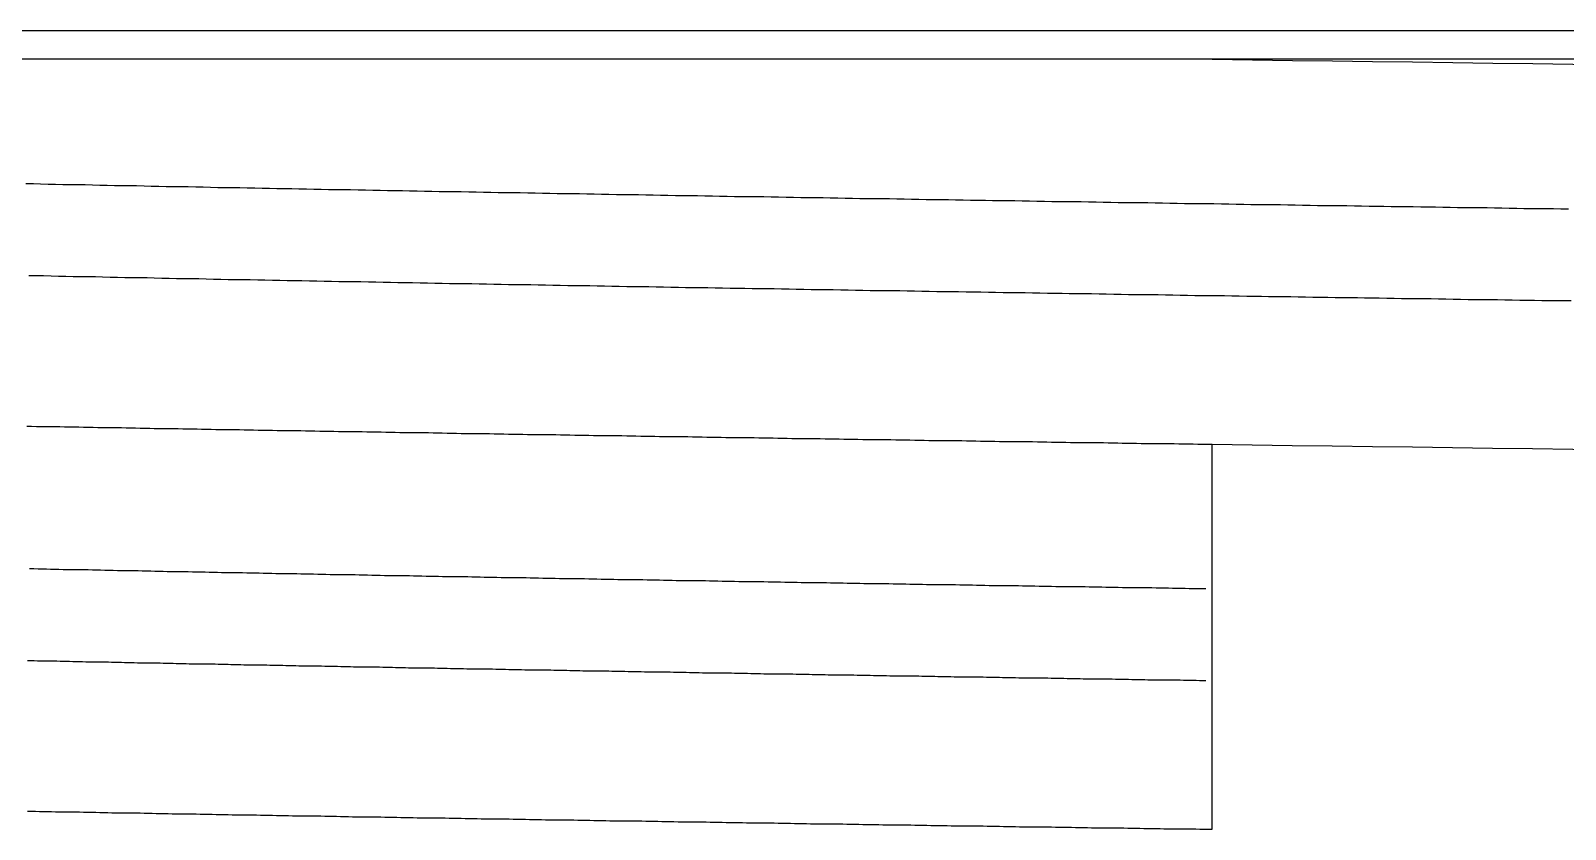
# Model space of a CAD drawing. Header units: millimetres. Extents: x 0 to 3800, y -67 to 2530.
# Drawn here: x 2327.81 to 2333.95, y 1512.03 to 1515.23 of the extents above; entities that cross this region are included whole.
import ezdxf

# ---------------------------------------------------------------- set-up
doc = ezdxf.new("R2010")
doc.units = ezdxf.units.MM
doc.layers.add('내부선 및 부속', color=4, linetype='Continuous')

msp = doc.modelspace()

# ---------------------------------------------------------------- linework, layer by layer
at = {"layer": '내부선 및 부속', "linetype": 'Continuous'}
for p, q in [((2363.9394, 1515.2258), (2321.6628, 1515.2258)), ((2363.6999, 1515.1116), (2321.9023, 1515.1116)), ((2332.5357, 1512.032), (2332.5357, 1513.5718))]:
    msp.add_line(p, q, dxfattribs=at)
at = {"layer": '내부선 및 부속', "linetype": 'Continuous', "flags": 128}
for points in [[(2327.7871, 1514.6143), (2327.8171, 1514.6143), (2327.8461, 1514.6133), (2327.8761, 1514.6123), (2327.9051, 1514.6123), (2327.9351, 1514.6113), (2327.9641, 1514.6113), (2327.9941, 1514.6103), (2328.0241, 1514.6103), (2328.0531, 1514.6093), (2328.0831, 1514.6083), (2328.1121, 1514.6083), (2328.1421, 1514.6073), (2328.1711, 1514.6073), (2328.2011, 1514.6063), (2328.2301, 1514.6063), (2328.2601, 1514.6053), (2328.2891, 1514.6043), (2328.3191, 1514.6043), (2328.3481, 1514.6033), (2328.3781, 1514.6033), (2328.4081, 1514.6023), (2328.4371, 1514.6023), (2328.4671, 1514.6013), (2328.4961, 1514.6013), (2328.5261, 1514.6003), (2328.5551, 1514.5993), (2328.5851, 1514.5993), (2328.6141, 1514.5983), (2328.6441, 1514.5983), (2328.6731, 1514.5973), (2328.7031, 1514.5973), (2328.7331, 1514.5963), (2328.7621, 1514.5963), (2328.7921, 1514.5953), (2328.8211, 1514.5943), (2328.8511, 1514.5943), (2328.8801, 1514.5933), (2328.9101, 1514.5933), (2328.9391, 1514.5923), (2328.9691, 1514.5923), (2328.9981, 1514.5913), (2329.0281, 1514.5913), (2329.0571, 1514.5903), (2329.0871, 1514.5903), (2329.1171, 1514.5893), (2329.1461, 1514.5893), (2329.1761, 1514.5883), (2329.2051, 1514.5883), (2329.2351, 1514.5873), (2329.2641, 1514.5873), (2329.2941, 1514.5863), (2329.3231, 1514.5853), (2329.3531, 1514.5853), (2329.3531, 1514.5853), (2329.3821, 1514.5843), (2329.4121, 1514.5843), (2329.4421, 1514.5833), (2329.4711, 1514.5833), (2329.5011, 1514.5823), (2329.5301, 1514.5823), (2329.5601, 1514.5813), (2329.5891, 1514.5813), (2329.6191, 1514.5803), (2329.6481, 1514.5803), (2329.6781, 1514.5793), (2329.7071, 1514.5793), (2329.7371, 1514.5783), (2329.7661, 1514.5783), (2329.7961, 1514.5773), (2329.8261, 1514.5773), (2329.8551, 1514.5763), (2329.8851, 1514.5763), (2329.9141, 1514.5753), (2329.9441, 1514.5753), (2329.9731, 1514.5743), (2330.0031, 1514.5743), (2330.0321, 1514.5733), (2330.0621, 1514.5733), (2330.0911, 1514.5723), (2330.1211, 1514.5723), (2330.1511, 1514.5713), (2330.1801, 1514.5713), (2330.2101, 1514.5703), (2330.2391, 1514.5703), (2330.2691, 1514.5693), (2330.2981, 1514.5693), (2330.3281, 1514.5683), (2330.3571, 1514.5683), (2330.3871, 1514.5673), (2330.4161, 1514.5673), (2330.4461, 1514.5663), (2330.4751, 1514.5663), (2330.5051, 1514.5653), (2330.5351, 1514.5653), (2330.5641, 1514.5643), (2330.5941, 1514.5643), (2330.6231, 1514.5633), (2330.6531, 1514.5633), (2330.6821, 1514.5633), (2330.7121, 1514.5623), (2330.7411, 1514.5623), (2330.7711, 1514.5613), (2330.8001, 1514.5613), (2330.8301, 1514.5603), (2330.8601, 1514.5603), (2330.8891, 1514.5593), (2330.9191, 1514.5593), (2330.9481, 1514.5583), (2330.9781, 1514.5583), (2331.0071, 1514.5573), (2331.0371, 1514.5573), (2331.0661, 1514.5563), (2331.0961, 1514.5563), (2331.1251, 1514.5553), (2331.1551, 1514.5553), (2331.1851, 1514.5543), (2331.2141, 1514.5543), (2331.2441, 1514.5543), (2331.2731, 1514.5533), (2331.3031, 1514.5533), (2331.3321, 1514.5523), (2331.3621, 1514.5523), (2331.3911, 1514.5513), (2331.4211, 1514.5513), (2331.4501, 1514.5503), (2331.4801, 1514.5503), (2331.5091, 1514.5493), (2331.5391, 1514.5493), (2331.5691, 1514.5483), (2331.5981, 1514.5483), (2331.6281, 1514.5483), (2331.6571, 1514.5473), (2331.6871, 1514.5473), (2331.7161, 1514.5463), (2331.7461, 1514.5463), (2331.7751, 1514.5453), (2331.8051, 1514.5453), (2331.8341, 1514.5443), (2331.8641, 1514.5443), (2331.8941, 1514.5433), (2331.9231, 1514.5433), (2331.9531, 1514.5433), (2331.9821, 1514.5423), (2332.0121, 1514.5423), (2332.0411, 1514.5413), (2332.0711, 1514.5413), (2332.1001, 1514.5403), (2332.1301, 1514.5403), (2332.1591, 1514.5393), (2332.1891, 1514.5393), (2332.2181, 1514.5383), (2332.2481, 1514.5383), (2332.2781, 1514.5383), (2332.3071, 1514.5373), (2332.3071, 1514.5373), (2332.3371, 1514.5373), (2332.3661, 1514.5363), (2332.3961, 1514.5363), (2332.4251, 1514.5353), (2332.4551, 1514.5353), (2332.4841, 1514.5343), (2332.5141, 1514.5343), (2332.5431, 1514.5343), (2332.5731, 1514.5333), (2332.6031, 1514.5333), (2332.6321, 1514.5323), (2332.6621, 1514.5323), (2332.6911, 1514.5313), (2332.7211, 1514.5313), (2332.7501, 1514.5313), (2332.7801, 1514.5303), (2332.8091, 1514.5303), (2332.8391, 1514.5293), (2332.8681, 1514.5293), (2332.8981, 1514.5283), (2332.9281, 1514.5283), (2332.9571, 1514.5273), (2332.9871, 1514.5273), (2333.0161, 1514.5273), (2333.0461, 1514.5263), (2333.0751, 1514.5263), (2333.1051, 1514.5253), (2333.1341, 1514.5253), (2333.1641, 1514.5243), (2333.1931, 1514.5243), (2333.2231, 1514.5243), (2333.2531, 1514.5233), (2333.2821, 1514.5233), (2333.3121, 1514.5223), (2333.3411, 1514.5223), (2333.3711, 1514.5213), (2333.4001, 1514.5213), (2333.4301, 1514.5213), (2333.4591, 1514.5203), (2333.4891, 1514.5203), (2333.5181, 1514.5193), (2333.5481, 1514.5193), (2333.5771, 1514.5183), (2333.6071, 1514.5183), (2333.6371, 1514.5183), (2333.6661, 1514.5173), (2333.6961, 1514.5173), (2333.7251, 1514.5163), (2333.7551, 1514.5163), (2333.7841, 1514.5153), (2333.8141, 1514.5153), (2333.8431, 1514.5153), (2333.8731, 1514.5143), (2333.9021, 1514.5143), (2333.9321, 1514.5133), (2333.9621, 1514.5133)], [(2327.7991, 1514.2473), (2327.8291, 1514.2463), (2327.8581, 1514.2463), (2327.8881, 1514.2453), (2327.9171, 1514.2443), (2327.9471, 1514.2443), (2327.9761, 1514.2433), (2328.0061, 1514.2433), (2328.0351, 1514.2423), (2328.0651, 1514.2423), (2328.0941, 1514.2413), (2328.1241, 1514.2403), (2328.1541, 1514.2403), (2328.1831, 1514.2393), (2328.2131, 1514.2393), (2328.2421, 1514.2383), (2328.2721, 1514.2383), (2328.3011, 1514.2373), (2328.3311, 1514.2363), (2328.3601, 1514.2363), (2328.3901, 1514.2353), (2328.4191, 1514.2353), (2328.4491, 1514.2343), (2328.4791, 1514.2343), (2328.5081, 1514.2333), (2328.5381, 1514.2323), (2328.5671, 1514.2323), (2328.5971, 1514.2313), (2328.6261, 1514.2313), (2328.6561, 1514.2303), (2328.6851, 1514.2303), (2328.7151, 1514.2293), (2328.7441, 1514.2293), (2328.7741, 1514.2283), (2328.8031, 1514.2283), (2328.8331, 1514.2273), (2328.8631, 1514.2263), (2328.8921, 1514.2263), (2328.9221, 1514.2253), (2328.9511, 1514.2253), (2328.9811, 1514.2243), (2329.0101, 1514.2243), (2329.0401, 1514.2233), (2329.0691, 1514.2233), (2329.0991, 1514.2223), (2329.1281, 1514.2223), (2329.1581, 1514.2213), (2329.1881, 1514.2213), (2329.2171, 1514.2203), (2329.2471, 1514.2203), (2329.2761, 1514.2193), (2329.3061, 1514.2183), (2329.3351, 1514.2183), (2329.3351, 1514.2183), (2329.3651, 1514.2173), (2329.3941, 1514.2173), (2329.4241, 1514.2163), (2329.4531, 1514.2163), (2329.4831, 1514.2153), (2329.5121, 1514.2153), (2329.5421, 1514.2143), (2329.5721, 1514.2143), (2329.6011, 1514.2133), (2329.6311, 1514.2133), (2329.6601, 1514.2123), (2329.6901, 1514.2123), (2329.7191, 1514.2113), (2329.7491, 1514.2113), (2329.7781, 1514.2103), (2329.8081, 1514.2103), (2329.8371, 1514.2093), (2329.8671, 1514.2093), (2329.8971, 1514.2083), (2329.9261, 1514.2083), (2329.9561, 1514.2073), (2329.9851, 1514.2073), (2330.0151, 1514.2063), (2330.0441, 1514.2063), (2330.0741, 1514.2053), (2330.1031, 1514.2053), (2330.1331, 1514.2043), (2330.1621, 1514.2043), (2330.1921, 1514.2033), (2330.2211, 1514.2033), (2330.2511, 1514.2023), (2330.2811, 1514.2023), (2330.3101, 1514.2013), (2330.3401, 1514.2013), (2330.3691, 1514.2003), (2330.3991, 1514.2003), (2330.4281, 1514.1993), (2330.4581, 1514.1993), (2330.4871, 1514.1983), (2330.5171, 1514.1983), (2330.5461, 1514.1973), (2330.5761, 1514.1973), (2330.6061, 1514.1963), (2330.6351, 1514.1963), (2330.6651, 1514.1963), (2330.6941, 1514.1953), (2330.7241, 1514.1953), (2330.7531, 1514.1943), (2330.7831, 1514.1943), (2330.8121, 1514.1933), (2330.8421, 1514.1933), (2330.8711, 1514.1923), (2330.9011, 1514.1923), (2330.9311, 1514.1913), (2330.9601, 1514.1913), (2330.9901, 1514.1903), (2331.0191, 1514.1903), (2331.0491, 1514.1893), (2331.0781, 1514.1893), (2331.1081, 1514.1883), (2331.1371, 1514.1883), (2331.1671, 1514.1873), (2331.1961, 1514.1873), (2331.2261, 1514.1873), (2331.2551, 1514.1863), (2331.2851, 1514.1863), (2331.3151, 1514.1853), (2331.3441, 1514.1853), (2331.3741, 1514.1843), (2331.4031, 1514.1843), (2331.4331, 1514.1833), (2331.4621, 1514.1833), (2331.4921, 1514.1823), (2331.5211, 1514.1823), (2331.5511, 1514.1813), (2331.5801, 1514.1813), (2331.6101, 1514.1813), (2331.6401, 1514.1803), (2331.6691, 1514.1803), (2331.6991, 1514.1793), (2331.7281, 1514.1793), (2331.7581, 1514.1783), (2331.7871, 1514.1783), (2331.8171, 1514.1773), (2331.8461, 1514.1773), (2331.8761, 1514.1763), (2331.9051, 1514.1763), (2331.9351, 1514.1763), (2331.9641, 1514.1753), (2331.9941, 1514.1753), (2332.0241, 1514.1743), (2332.0531, 1514.1743), (2332.0831, 1514.1733), (2332.1121, 1514.1733), (2332.1421, 1514.1723), (2332.1711, 1514.1723), (2332.2011, 1514.1713), (2332.2301, 1514.1713), (2332.2601, 1514.1713), (2332.2891, 1514.1703), (2332.2891, 1514.1703), (2332.3191, 1514.1703), (2332.3491, 1514.1693), (2332.3781, 1514.1693), (2332.4081, 1514.1683), (2332.4371, 1514.1683), (2332.4671, 1514.1673), (2332.4961, 1514.1673), (2332.5261, 1514.1673), (2332.5551, 1514.1663), (2332.5851, 1514.1663), (2332.6141, 1514.1653), (2332.6441, 1514.1653), (2332.6741, 1514.1643), (2332.7031, 1514.1643), (2332.7331, 1514.1643), (2332.7621, 1514.1633), (2332.7921, 1514.1633), (2332.8211, 1514.1623), (2332.8511, 1514.1623), (2332.8801, 1514.1613), (2332.9101, 1514.1613), (2332.9391, 1514.1603), (2332.9691, 1514.1603), (2332.9991, 1514.1603), (2333.0281, 1514.1593), (2333.0581, 1514.1593), (2333.0871, 1514.1583), (2333.1171, 1514.1583), (2333.1461, 1514.1573), (2333.1761, 1514.1573), (2333.2051, 1514.1573), (2333.2351, 1514.1563), (2333.2641, 1514.1563), (2333.2941, 1514.1553), (2333.3231, 1514.1553), (2333.3531, 1514.1543), (2333.3831, 1514.1543), (2333.4121, 1514.1543), (2333.4421, 1514.1533), (2333.4711, 1514.1533), (2333.5011, 1514.1523), (2333.5301, 1514.1523), (2333.5601, 1514.1513), (2333.5891, 1514.1513), (2333.6191, 1514.1513), (2333.6481, 1514.1503), (2333.6781, 1514.1503), (2333.7081, 1514.1493), (2333.7371, 1514.1493), (2333.7671, 1514.1483), (2333.7961, 1514.1483), (2333.8261, 1514.1483), (2333.8551, 1514.1473), (2333.8851, 1514.1473), (2333.9141, 1514.1463), (2333.9441, 1514.1463), (2333.9731, 1514.1463)], [(2327.7911, 1513.6443), (2327.8101, 1513.6443), (2327.8291, 1513.6433), (2327.8481, 1513.6433), (2327.8671, 1513.6433), (2327.8861, 1513.6423), (2327.9051, 1513.6423), (2327.9231, 1513.6423), (2327.9421, 1513.6413), (2327.9421, 1513.6413), (2327.9611, 1513.6413), (2327.9801, 1513.6413), (2327.9991, 1513.6413), (2328.0181, 1513.6403), (2328.0371, 1513.6403), (2328.0561, 1513.6403), (2328.0751, 1513.6393), (2328.0941, 1513.6393), (2328.1121, 1513.6393), (2328.1311, 1513.6383), (2328.1501, 1513.6383), (2328.1691, 1513.6383), (2328.1881, 1513.6373), (2328.2071, 1513.6373), (2328.2261, 1513.6373), (2328.2451, 1513.6363), (2328.2641, 1513.6363), (2328.2831, 1513.6363), (2328.3011, 1513.6353), (2328.3201, 1513.6353), (2328.3391, 1513.6353), (2328.3581, 1513.6343), (2328.3771, 1513.6343), (2328.3961, 1513.6343), (2328.4151, 1513.6333), (2328.4341, 1513.6333), (2328.4531, 1513.6333), (2328.4721, 1513.6333), (2328.4901, 1513.6323), (2328.5091, 1513.6323), (2328.5281, 1513.6323), (2328.5471, 1513.6313), (2328.5661, 1513.6313), (2328.5851, 1513.6313), (2328.6041, 1513.6303), (2328.6231, 1513.6303), (2328.6421, 1513.6303), (2328.6611, 1513.6293), (2328.6791, 1513.6293), (2328.6981, 1513.6293), (2328.7171, 1513.6283), (2328.7361, 1513.6283), (2328.7551, 1513.6283), (2328.7741, 1513.6283), (2328.7931, 1513.6273), (2328.8121, 1513.6273), (2328.8311, 1513.6273), (2328.8501, 1513.6263), (2328.8691, 1513.6263), (2328.8871, 1513.6263), (2328.9061, 1513.6253), (2328.9251, 1513.6253), (2328.9441, 1513.6253), (2328.9631, 1513.6243), (2328.9821, 1513.6243), (2329.0011, 1513.6243), (2329.0201, 1513.6243), (2329.0391, 1513.6233), (2329.0581, 1513.6233), (2329.0761, 1513.6233), (2329.0951, 1513.6223), (2329.1141, 1513.6223), (2329.1331, 1513.6223), (2329.1521, 1513.6213), (2329.1711, 1513.6213), (2329.1901, 1513.6213), (2329.2091, 1513.6213), (2329.2281, 1513.6203), (2329.2471, 1513.6203), (2329.2651, 1513.6203), (2329.2841, 1513.6193), (2329.3031, 1513.6193), (2329.3221, 1513.6193), (2329.3411, 1513.6183), (2329.3601, 1513.6183), (2329.3791, 1513.6183), (2329.3981, 1513.6183), (2329.4171, 1513.6173), (2329.4361, 1513.6173), (2329.4541, 1513.6173), (2329.4731, 1513.6163), (2329.4921, 1513.6163), (2329.5111, 1513.6163), (2329.5301, 1513.6153), (2329.5491, 1513.6153), (2329.5681, 1513.6153), (2329.5871, 1513.6153), (2329.6061, 1513.6143), (2329.6251, 1513.6143), (2329.6431, 1513.6143), (2329.6621, 1513.6133), (2329.6811, 1513.6133), (2329.7001, 1513.6133), (2329.7191, 1513.6123), (2329.7381, 1513.6123), (2329.7571, 1513.6123), (2329.7761, 1513.6123), (2329.7951, 1513.6113), (2329.8141, 1513.6113), (2329.8331, 1513.6113), (2329.8331, 1513.6113), (2329.8511, 1513.6103), (2329.8701, 1513.6103), (2329.8891, 1513.6103), (2329.9081, 1513.6103), (2329.9271, 1513.6093), (2329.9461, 1513.6093), (2329.9651, 1513.6093), (2329.9841, 1513.6083), (2330.0031, 1513.6083), (2330.0221, 1513.6083), (2330.0401, 1513.6083), (2330.0591, 1513.6073), (2330.0781, 1513.6073), (2330.0971, 1513.6073), (2330.1161, 1513.6063), (2330.1351, 1513.6063), (2330.1541, 1513.6063), (2330.1731, 1513.6063), (2330.1921, 1513.6053), (2330.2111, 1513.6053), (2330.2291, 1513.6053), (2330.2481, 1513.6043), (2330.2671, 1513.6043), (2330.2861, 1513.6043), (2330.3051, 1513.6043), (2330.3241, 1513.6033), (2330.3431, 1513.6033), (2330.3621, 1513.6033), (2330.3811, 1513.6023), (2330.4001, 1513.6023), (2330.4181, 1513.6023), (2330.4371, 1513.6023), (2330.4561, 1513.6013), (2330.4751, 1513.6013), (2330.4941, 1513.6013), (2330.5131, 1513.6003), (2330.5321, 1513.6003), (2330.5511, 1513.6003), (2330.5701, 1513.6003), (2330.5891, 1513.5993), (2330.6081, 1513.5993), (2330.6261, 1513.5993), (2330.6451, 1513.5983), (2330.6641, 1513.5983), (2330.6831, 1513.5983), (2330.7021, 1513.5983), (2330.7211, 1513.5973), (2330.7401, 1513.5973), (2330.7591, 1513.5973), (2330.7781, 1513.5973), (2330.7971, 1513.5963), (2330.8151, 1513.5963), (2330.8341, 1513.5963), (2330.8531, 1513.5953), (2330.8721, 1513.5953), (2330.8911, 1513.5953), (2330.9101, 1513.5953), (2330.9291, 1513.5943), (2330.9481, 1513.5943), (2330.9671, 1513.5943), (2330.9861, 1513.5933), (2331.0041, 1513.5933), (2331.0231, 1513.5933), (2331.0421, 1513.5933), (2331.0611, 1513.5923), (2331.0801, 1513.5923), (2331.0991, 1513.5923), (2331.1181, 1513.5923), (2331.1371, 1513.5913), (2331.1561, 1513.5913), (2331.1751, 1513.5913), (2331.1931, 1513.5903), (2331.2121, 1513.5903), (2331.2311, 1513.5903), (2331.2501, 1513.5903), (2331.2691, 1513.5893), (2331.2881, 1513.5893), (2331.3071, 1513.5893), (2331.3261, 1513.5893), (2331.3451, 1513.5883), (2331.3641, 1513.5883), (2331.3831, 1513.5883), (2331.4011, 1513.5873), (2331.4201, 1513.5873), (2331.4391, 1513.5873), (2331.4581, 1513.5873), (2331.4771, 1513.5863), (2331.4961, 1513.5863), (2331.5151, 1513.5863), (2331.5341, 1513.5863), (2331.5531, 1513.5853), (2331.5721, 1513.5853), (2331.5901, 1513.5853), (2331.6091, 1513.5843), (2331.6281, 1513.5843), (2331.6471, 1513.5843), (2331.6661, 1513.5843), (2331.6851, 1513.5833), (2331.7041, 1513.5833), (2331.7231, 1513.5833), (2331.7231, 1513.5833), (2331.7421, 1513.5833), (2331.7611, 1513.5823), (2331.7791, 1513.5823), (2331.7981, 1513.5823), (2331.8171, 1513.5823), (2331.8361, 1513.5813), (2331.8551, 1513.5813), (2331.8741, 1513.5813), (2331.8931, 1513.5803), (2331.9121, 1513.5803), (2331.9311, 1513.5803), (2331.9501, 1513.5803), (2331.9691, 1513.5793), (2331.9871, 1513.5793), (2332.0061, 1513.5793), (2332.0251, 1513.5793), (2332.0441, 1513.5783), (2332.0631, 1513.5783), (2332.0821, 1513.5783), (2332.1011, 1513.5783), (2332.1201, 1513.5773), (2332.1391, 1513.5773), (2332.1581, 1513.5773), (2332.1761, 1513.5763), (2332.1951, 1513.5763), (2332.2141, 1513.5763), (2332.2331, 1513.5763), (2332.2521, 1513.5753), (2332.2711, 1513.5753), (2332.2901, 1513.5753), (2332.3091, 1513.5753), (2332.3281, 1513.5743), (2332.3471, 1513.5743), (2332.3651, 1513.5743), (2332.3841, 1513.5743), (2332.4031, 1513.5733), (2332.4221, 1513.5733), (2332.4411, 1513.5733), (2332.4601, 1513.5733), (2332.4791, 1513.5723), (2332.4981, 1513.5723), (2332.5171, 1513.5723), (2332.5361, 1513.5723), (2332.5361, 1513.5723)], [(2327.8021, 1513.0743), (2327.8191, 1513.0743), (2327.8361, 1513.0733), (2327.8531, 1513.0733), (2327.8691, 1513.0733), (2327.8861, 1513.0723), (2327.9031, 1513.0723), (2327.9191, 1513.0723), (2327.9361, 1513.0713), (2327.9531, 1513.0713), (2327.9691, 1513.0713), (2327.9861, 1513.0703), (2328.0031, 1513.0703), (2328.0191, 1513.0703), (2328.0361, 1513.0703), (2328.0531, 1513.0693), (2328.0701, 1513.0693), (2328.0861, 1513.0693), (2328.1031, 1513.0683), (2328.1201, 1513.0683), (2328.1361, 1513.0683), (2328.1531, 1513.0673), (2328.1701, 1513.0673), (2328.1861, 1513.0673), (2328.2031, 1513.0663), (2328.2201, 1513.0663), (2328.2371, 1513.0663), (2328.2531, 1513.0653), (2328.2701, 1513.0653), (2328.2871, 1513.0653), (2328.3031, 1513.0643), (2328.3201, 1513.0643), (2328.3371, 1513.0643), (2328.3531, 1513.0633), (2328.3701, 1513.0633), (2328.3871, 1513.0633), (2328.4041, 1513.0623), (2328.4201, 1513.0623), (2328.4371, 1513.0623), (2328.4541, 1513.0613), (2328.4541, 1513.0613), (2328.4701, 1513.0613), (2328.4871, 1513.0613), (2328.5041, 1513.0613), (2328.5201, 1513.0603), (2328.5371, 1513.0603), (2328.5541, 1513.0603), (2328.5701, 1513.0593), (2328.5871, 1513.0593), (2328.6041, 1513.0593), (2328.6211, 1513.0583), (2328.6371, 1513.0583), (2328.6541, 1513.0583), (2328.6711, 1513.0573), (2328.6871, 1513.0573), (2328.7041, 1513.0573), (2328.7211, 1513.0573), (2328.7371, 1513.0563), (2328.7541, 1513.0563), (2328.7711, 1513.0563), (2328.7881, 1513.0553), (2328.8041, 1513.0553), (2328.8211, 1513.0553), (2328.8381, 1513.0543), (2328.8541, 1513.0543), (2328.8711, 1513.0543), (2328.8881, 1513.0533), (2328.9041, 1513.0533), (2328.9211, 1513.0533), (2328.9381, 1513.0533), (2328.9551, 1513.0523), (2328.9711, 1513.0523), (2328.9881, 1513.0523), (2329.0051, 1513.0513), (2329.0211, 1513.0513), (2329.0381, 1513.0513), (2329.0551, 1513.0503), (2329.0711, 1513.0503), (2329.0881, 1513.0503), (2329.1051, 1513.0503), (2329.1211, 1513.0493), (2329.1381, 1513.0493), (2329.1551, 1513.0493), (2329.1721, 1513.0483), (2329.1881, 1513.0483), (2329.2051, 1513.0483), (2329.2221, 1513.0473), (2329.2381, 1513.0473), (2329.2551, 1513.0473), (2329.2721, 1513.0473), (2329.2881, 1513.0463), (2329.3051, 1513.0463), (2329.3221, 1513.0463), (2329.3391, 1513.0453), (2329.3551, 1513.0453), (2329.3721, 1513.0453), (2329.3891, 1513.0443), (2329.4051, 1513.0443), (2329.4221, 1513.0443), (2329.4391, 1513.0443), (2329.4551, 1513.0433), (2329.4721, 1513.0433), (2329.4891, 1513.0433), (2329.5061, 1513.0423), (2329.5221, 1513.0423), (2329.5391, 1513.0423), (2329.5561, 1513.0423), (2329.5721, 1513.0413), (2329.5891, 1513.0413), (2329.6061, 1513.0413), (2329.6221, 1513.0403), (2329.6391, 1513.0403), (2329.6561, 1513.0403), (2329.6721, 1513.0403), (2329.6891, 1513.0393), (2329.7061, 1513.0393), (2329.7231, 1513.0393), (2329.7391, 1513.0383), (2329.7561, 1513.0383), (2329.7731, 1513.0383), (2329.7891, 1513.0383), (2329.8061, 1513.0373), (2329.8231, 1513.0373), (2329.8391, 1513.0373), (2329.8561, 1513.0363), (2329.8731, 1513.0363), (2329.8901, 1513.0363), (2329.9061, 1513.0363), (2329.9231, 1513.0353), (2329.9401, 1513.0353), (2329.9561, 1513.0353), (2329.9731, 1513.0343), (2329.9901, 1513.0343), (2330.0061, 1513.0343), (2330.0231, 1513.0343), (2330.0401, 1513.0333), (2330.0571, 1513.0333), (2330.0731, 1513.0333), (2330.0901, 1513.0323), (2330.1071, 1513.0323), (2330.1231, 1513.0323), (2330.1231, 1513.0323), (2330.1401, 1513.0323), (2330.1571, 1513.0313), (2330.1731, 1513.0313), (2330.1901, 1513.0313), (2330.2071, 1513.0313), (2330.2231, 1513.0303), (2330.2401, 1513.0303), (2330.2571, 1513.0303), (2330.2741, 1513.0293), (2330.2901, 1513.0293), (2330.3071, 1513.0293), (2330.3241, 1513.0293), (2330.3401, 1513.0283), (2330.3571, 1513.0283), (2330.3741, 1513.0283), (2330.3901, 1513.0273), (2330.4071, 1513.0273), (2330.4241, 1513.0273), (2330.4411, 1513.0273), (2330.4571, 1513.0263), (2330.4741, 1513.0263), (2330.4911, 1513.0263), (2330.5071, 1513.0263), (2330.5241, 1513.0253), (2330.5411, 1513.0253), (2330.5571, 1513.0253), (2330.5741, 1513.0243), (2330.5911, 1513.0243), (2330.6081, 1513.0243), (2330.6241, 1513.0243), (2330.6411, 1513.0233), (2330.6581, 1513.0233), (2330.6741, 1513.0233), (2330.6911, 1513.0233), (2330.7081, 1513.0223), (2330.7241, 1513.0223), (2330.7411, 1513.0223), (2330.7581, 1513.0213), (2330.7751, 1513.0213), (2330.7911, 1513.0213), (2330.8081, 1513.0213), (2330.8251, 1513.0203), (2330.8411, 1513.0203), (2330.8581, 1513.0203), (2330.8751, 1513.0203), (2330.8911, 1513.0193), (2330.9081, 1513.0193), (2330.9251, 1513.0193), (2330.9411, 1513.0193), (2330.9581, 1513.0183), (2330.9751, 1513.0183), (2330.9921, 1513.0183), (2331.0081, 1513.0173), (2331.0251, 1513.0173), (2331.0421, 1513.0173), (2331.0581, 1513.0173), (2331.0751, 1513.0163), (2331.0921, 1513.0163), (2331.1081, 1513.0163), (2331.1251, 1513.0163), (2331.1421, 1513.0153), (2331.1591, 1513.0153), (2331.1751, 1513.0153), (2331.1921, 1513.0153), (2331.2091, 1513.0143), (2331.2251, 1513.0143), (2331.2421, 1513.0143), (2331.2591, 1513.0133), (2331.2751, 1513.0133), (2331.2921, 1513.0133), (2331.3091, 1513.0133), (2331.3261, 1513.0123), (2331.3421, 1513.0123), (2331.3591, 1513.0123), (2331.3761, 1513.0123), (2331.3921, 1513.0113), (2331.4091, 1513.0113), (2331.4261, 1513.0113), (2331.4421, 1513.0113), (2331.4591, 1513.0103), (2331.4761, 1513.0103), (2331.4931, 1513.0103), (2331.5091, 1513.0103), (2331.5261, 1513.0093), (2331.5431, 1513.0093), (2331.5591, 1513.0093), (2331.5761, 1513.0093), (2331.5931, 1513.0083), (2331.6091, 1513.0083), (2331.6261, 1513.0083), (2331.6431, 1513.0073), (2331.6591, 1513.0073), (2331.6761, 1513.0073), (2331.6931, 1513.0073), (2331.7101, 1513.0063), (2331.7261, 1513.0063), (2331.7431, 1513.0063), (2331.7601, 1513.0063), (2331.7761, 1513.0053), (2331.7931, 1513.0053), (2331.7931, 1513.0053), (2331.8101, 1513.0053), (2331.8261, 1513.0053), (2331.8431, 1513.0043), (2331.8601, 1513.0043), (2331.8771, 1513.0043), (2331.8931, 1513.0043), (2331.9101, 1513.0033), (2331.9271, 1513.0033), (2331.9431, 1513.0033), (2331.9601, 1513.0033), (2331.9771, 1513.0023), (2331.9931, 1513.0023), (2332.0101, 1513.0023), (2332.0271, 1513.0023), (2332.0441, 1513.0013), (2332.0601, 1513.0013), (2332.0771, 1513.0013), (2332.0941, 1513.0013), (2332.1101, 1513.0003), (2332.1271, 1513.0003), (2332.1441, 1513.0003), (2332.1601, 1513.0003), (2332.1771, 1512.9993), (2332.1941, 1512.9993), (2332.2111, 1512.9993), (2332.2271, 1512.9993), (2332.2441, 1512.9983), (2332.2611, 1512.9983), (2332.2771, 1512.9983), (2332.2941, 1512.9983), (2332.3111, 1512.9973), (2332.3271, 1512.9973), (2332.3441, 1512.9973), (2332.3611, 1512.9973), (2332.3771, 1512.9963), (2332.3941, 1512.9963), (2332.4111, 1512.9963), (2332.4281, 1512.9963), (2332.4441, 1512.9953), (2332.4611, 1512.9953), (2332.4781, 1512.9953), (2332.4941, 1512.9953), (2332.5111, 1512.9943), (2332.5111, 1512.9943)], [(2327.7941, 1512.7073), (2327.8071, 1512.7073), (2327.8201, 1512.7073), (2327.8331, 1512.7063), (2327.8461, 1512.7063), (2327.8591, 1512.7063), (2327.8721, 1512.7053), (2327.8851, 1512.7053), (2327.8981, 1512.7053), (2327.9111, 1512.7053), (2327.9241, 1512.7043), (2327.9361, 1512.7043), (2327.9491, 1512.7043), (2327.9621, 1512.7043), (2327.9751, 1512.7033), (2327.9881, 1512.7033), (2328.0011, 1512.7033), (2328.0141, 1512.7033), (2328.0271, 1512.7023), (2328.0401, 1512.7023), (2328.0531, 1512.7023), (2328.0661, 1512.7023), (2328.0791, 1512.7013), (2328.0921, 1512.7013), (2328.1041, 1512.7013), (2328.1171, 1512.7013), (2328.1301, 1512.7003), (2328.1431, 1512.7003), (2328.1561, 1512.7003), (2328.1691, 1512.7003), (2328.1821, 1512.6993), (2328.1951, 1512.6993), (2328.2081, 1512.6993), (2328.2211, 1512.6993), (2328.2341, 1512.6983), (2328.2471, 1512.6983), (2328.2601, 1512.6983), (2328.2721, 1512.6983), (2328.2851, 1512.6973), (2328.2981, 1512.6973), (2328.3111, 1512.6973), (2328.3241, 1512.6973), (2328.3371, 1512.6963), (2328.3501, 1512.6963), (2328.3631, 1512.6963), (2328.3761, 1512.6963), (2328.3891, 1512.6953), (2328.4021, 1512.6953), (2328.4151, 1512.6953), (2328.4281, 1512.6953), (2328.4401, 1512.6943), (2328.4531, 1512.6943), (2328.4661, 1512.6943), (2328.4791, 1512.6943), (2328.4921, 1512.6933), (2328.5051, 1512.6933), (2328.5181, 1512.6933), (2328.5311, 1512.6933), (2328.5441, 1512.6933), (2328.5571, 1512.6923), (2328.5701, 1512.6923), (2328.5831, 1512.6923), (2328.5961, 1512.6923), (2328.5961, 1512.6923), (2328.6081, 1512.6913), (2328.6211, 1512.6913), (2328.6341, 1512.6913), (2328.6471, 1512.6913), (2328.6601, 1512.6903), (2328.6731, 1512.6903), (2328.6861, 1512.6903), (2328.6991, 1512.6903), (2328.7121, 1512.6893), (2328.7251, 1512.6893), (2328.7381, 1512.6893), (2328.7511, 1512.6893), (2328.7641, 1512.6883), (2328.7761, 1512.6883), (2328.7891, 1512.6883), (2328.8021, 1512.6883), (2328.8151, 1512.6883), (2328.8281, 1512.6873), (2328.8411, 1512.6873), (2328.8541, 1512.6873), (2328.8671, 1512.6873), (2328.8801, 1512.6863), (2328.8931, 1512.6863), (2328.9061, 1512.6863), (2328.9191, 1512.6863), (2328.9311, 1512.6853), (2328.9441, 1512.6853), (2328.9571, 1512.6853), (2328.9701, 1512.6853), (2328.9831, 1512.6843), (2328.9961, 1512.6843), (2329.0091, 1512.6843), (2329.0221, 1512.6843), (2329.0351, 1512.6843), (2329.0481, 1512.6833), (2329.0611, 1512.6833), (2329.0741, 1512.6833), (2329.0871, 1512.6833), (2329.0991, 1512.6823), (2329.1121, 1512.6823), (2329.1251, 1512.6823), (2329.1381, 1512.6823), (2329.1511, 1512.6813), (2329.1641, 1512.6813), (2329.1771, 1512.6813), (2329.1901, 1512.6813), (2329.2031, 1512.6813), (2329.2161, 1512.6803), (2329.2291, 1512.6803), (2329.2421, 1512.6803), (2329.2551, 1512.6803), (2329.2671, 1512.6793), (2329.2801, 1512.6793), (2329.2931, 1512.6793), (2329.3061, 1512.6793), (2329.3191, 1512.6783), (2329.3321, 1512.6783), (2329.3451, 1512.6783), (2329.3581, 1512.6783), (2329.3711, 1512.6783), (2329.3841, 1512.6773), (2329.3971, 1512.6773), (2329.4101, 1512.6773), (2329.4231, 1512.6773), (2329.4351, 1512.6763), (2329.4481, 1512.6763), (2329.4611, 1512.6763), (2329.4741, 1512.6763), (2329.4871, 1512.6753), (2329.5001, 1512.6753), (2329.5131, 1512.6753), (2329.5261, 1512.6753), (2329.5391, 1512.6753), (2329.5521, 1512.6743), (2329.5651, 1512.6743), (2329.5781, 1512.6743), (2329.5911, 1512.6743), (2329.6031, 1512.6733), (2329.6161, 1512.6733), (2329.6291, 1512.6733), (2329.6421, 1512.6733), (2329.6551, 1512.6733), (2329.6681, 1512.6723), (2329.6811, 1512.6723), (2329.6941, 1512.6723), (2329.7071, 1512.6723), (2329.7201, 1512.6713), (2329.7331, 1512.6713), (2329.7461, 1512.6713), (2329.7591, 1512.6713), (2329.7711, 1512.6713), (2329.7841, 1512.6703), (2329.7971, 1512.6703), (2329.8101, 1512.6703), (2329.8231, 1512.6703), (2329.8361, 1512.6693), (2329.8491, 1512.6693), (2329.8621, 1512.6693), (2329.8751, 1512.6693), (2329.8881, 1512.6693), (2329.8881, 1512.6693), (2329.9011, 1512.6683), (2329.9141, 1512.6683), (2329.9271, 1512.6683), (2329.9391, 1512.6683), (2329.9521, 1512.6683), (2329.9651, 1512.6673), (2329.9781, 1512.6673), (2329.9911, 1512.6673), (2330.0041, 1512.6673), (2330.0171, 1512.6663), (2330.0301, 1512.6663), (2330.0431, 1512.6663), (2330.0561, 1512.6663), (2330.0691, 1512.6663), (2330.0821, 1512.6653), (2330.0951, 1512.6653), (2330.1071, 1512.6653), (2330.1201, 1512.6653), (2330.1331, 1512.6643), (2330.1461, 1512.6643), (2330.1591, 1512.6643), (2330.1721, 1512.6643), (2330.1851, 1512.6643), (2330.1981, 1512.6633), (2330.2111, 1512.6633), (2330.2241, 1512.6633), (2330.2371, 1512.6633), (2330.2501, 1512.6633), (2330.2631, 1512.6623), (2330.2751, 1512.6623), (2330.2881, 1512.6623), (2330.3011, 1512.6623), (2330.3141, 1512.6613), (2330.3271, 1512.6613), (2330.3401, 1512.6613), (2330.3531, 1512.6613), (2330.3661, 1512.6613), (2330.3791, 1512.6603), (2330.3921, 1512.6603), (2330.4051, 1512.6603), (2330.4181, 1512.6603), (2330.4301, 1512.6603), (2330.4431, 1512.6593), (2330.4561, 1512.6593), (2330.4691, 1512.6593), (2330.4821, 1512.6593), (2330.4951, 1512.6583), (2330.5081, 1512.6583), (2330.5211, 1512.6583), (2330.5341, 1512.6583), (2330.5471, 1512.6583), (2330.5601, 1512.6573), (2330.5731, 1512.6573), (2330.5861, 1512.6573), (2330.5981, 1512.6573), (2330.6111, 1512.6573), (2330.6241, 1512.6563), (2330.6371, 1512.6563), (2330.6501, 1512.6563), (2330.6631, 1512.6563), (2330.6761, 1512.6563), (2330.6891, 1512.6553), (2330.7021, 1512.6553), (2330.7151, 1512.6553), (2330.7281, 1512.6553), (2330.7411, 1512.6543), (2330.7541, 1512.6543), (2330.7661, 1512.6543), (2330.7791, 1512.6543), (2330.7921, 1512.6543), (2330.8051, 1512.6533), (2330.8181, 1512.6533), (2330.8311, 1512.6533), (2330.8441, 1512.6533), (2330.8571, 1512.6533), (2330.8701, 1512.6523), (2330.8831, 1512.6523), (2330.8961, 1512.6523), (2330.9091, 1512.6523), (2330.9221, 1512.6523), (2330.9341, 1512.6513), (2330.9471, 1512.6513), (2330.9601, 1512.6513), (2330.9731, 1512.6513), (2330.9861, 1512.6513), (2330.9991, 1512.6503), (2331.0121, 1512.6503), (2331.0251, 1512.6503), (2331.0381, 1512.6503), (2331.0511, 1512.6493), (2331.0641, 1512.6493), (2331.0771, 1512.6493), (2331.0901, 1512.6493), (2331.1021, 1512.6493), (2331.1151, 1512.6483), (2331.1281, 1512.6483), (2331.1411, 1512.6483), (2331.1541, 1512.6483), (2331.1671, 1512.6483), (2331.1801, 1512.6473), (2331.1801, 1512.6473), (2331.1931, 1512.6473), (2331.2061, 1512.6473), (2331.2191, 1512.6473), (2331.2321, 1512.6473), (2331.2451, 1512.6463), (2331.2581, 1512.6463), (2331.2701, 1512.6463), (2331.2831, 1512.6463), (2331.2961, 1512.6463), (2331.3091, 1512.6453), (2331.3221, 1512.6453), (2331.3351, 1512.6453), (2331.3481, 1512.6453), (2331.3611, 1512.6453), (2331.3741, 1512.6443), (2331.3871, 1512.6443), (2331.4001, 1512.6443), (2331.4131, 1512.6443), (2331.4261, 1512.6443), (2331.4381, 1512.6433), (2331.4511, 1512.6433), (2331.4641, 1512.6433), (2331.4771, 1512.6433), (2331.4901, 1512.6433), (2331.5031, 1512.6423), (2331.5161, 1512.6423), (2331.5291, 1512.6423), (2331.5421, 1512.6423), (2331.5551, 1512.6423), (2331.5681, 1512.6413), (2331.5811, 1512.6413), (2331.5941, 1512.6413), (2331.6061, 1512.6413), (2331.6191, 1512.6413), (2331.6321, 1512.6403), (2331.6451, 1512.6403), (2331.6581, 1512.6403), (2331.6711, 1512.6403), (2331.6841, 1512.6403), (2331.6971, 1512.6393), (2331.7101, 1512.6393), (2331.7231, 1512.6393), (2331.7361, 1512.6393), (2331.7491, 1512.6393), (2331.7621, 1512.6383), (2331.7741, 1512.6383), (2331.7871, 1512.6383), (2331.8001, 1512.6383), (2331.8131, 1512.6383), (2331.8261, 1512.6373), (2331.8391, 1512.6373), (2331.8521, 1512.6373), (2331.8651, 1512.6373), (2331.8781, 1512.6373), (2331.8911, 1512.6363), (2331.9041, 1512.6363), (2331.9171, 1512.6363), (2331.9301, 1512.6363), (2331.9421, 1512.6363), (2331.9551, 1512.6353), (2331.9681, 1512.6353), (2331.9811, 1512.6353), (2331.9941, 1512.6353), (2332.0071, 1512.6353), (2332.0201, 1512.6343), (2332.0331, 1512.6343), (2332.0461, 1512.6343), (2332.0591, 1512.6343), (2332.0721, 1512.6343), (2332.0851, 1512.6333), (2332.0981, 1512.6333), (2332.1101, 1512.6333), (2332.1231, 1512.6333), (2332.1361, 1512.6333), (2332.1491, 1512.6323), (2332.1621, 1512.6323), (2332.1751, 1512.6323), (2332.1881, 1512.6323), (2332.2011, 1512.6323), (2332.2141, 1512.6313), (2332.2271, 1512.6313), (2332.2401, 1512.6313), (2332.2531, 1512.6313), (2332.2661, 1512.6313), (2332.2781, 1512.6303), (2332.2911, 1512.6303), (2332.3041, 1512.6303), (2332.3171, 1512.6303), (2332.3301, 1512.6303), (2332.3431, 1512.6303), (2332.3561, 1512.6293), (2332.3691, 1512.6293), (2332.3821, 1512.6293), (2332.3951, 1512.6293), (2332.4081, 1512.6293), (2332.4211, 1512.6283), (2332.4341, 1512.6283), (2332.4461, 1512.6283), (2332.4591, 1512.6283), (2332.4721, 1512.6283), (2332.4721, 1512.6283), (2332.4851, 1512.6273), (2332.4981, 1512.6273), (2332.5111, 1512.6273), (2332.5111, 1512.6273)], [(2327.7931, 1512.1043), (2327.8091, 1512.1043), (2327.8261, 1512.1043), (2327.8421, 1512.1033), (2327.8581, 1512.1033), (2327.8741, 1512.1033), (2327.8901, 1512.1033), (2327.9061, 1512.1023), (2327.9221, 1512.1023), (2327.9381, 1512.1023), (2327.9541, 1512.1013), (2327.9701, 1512.1013), (2327.9861, 1512.1013), (2328.0021, 1512.1013), (2328.0181, 1512.1003), (2328.0351, 1512.1003), (2328.0511, 1512.1003), (2328.0671, 1512.1003), (2328.0831, 1512.0993), (2328.0991, 1512.0993), (2328.1151, 1512.0993), (2328.1311, 1512.0983), (2328.1471, 1512.0983), (2328.1631, 1512.0983), (2328.1791, 1512.0983), (2328.1951, 1512.0973), (2328.2111, 1512.0973), (2328.2271, 1512.0973), (2328.2441, 1512.0973), (2328.2601, 1512.0963), (2328.2761, 1512.0963), (2328.2921, 1512.0963), (2328.3081, 1512.0953), (2328.3241, 1512.0953), (2328.3401, 1512.0953), (2328.3561, 1512.0953), (2328.3721, 1512.0943), (2328.3881, 1512.0943), (2328.4041, 1512.0943), (2328.4201, 1512.0943), (2328.4361, 1512.0933), (2328.4521, 1512.0933), (2328.4691, 1512.0933), (2328.4851, 1512.0923), (2328.5011, 1512.0923), (2328.5171, 1512.0923), (2328.5331, 1512.0923), (2328.5491, 1512.0913), (2328.5651, 1512.0913), (2328.5811, 1512.0913), (2328.5971, 1512.0913), (2328.6131, 1512.0903), (2328.6291, 1512.0903), (2328.6451, 1512.0903), (2328.6611, 1512.0903), (2328.6781, 1512.0893), (2328.6941, 1512.0893), (2328.6941, 1512.0893), (2328.7101, 1512.0893), (2328.7261, 1512.0883), (2328.7421, 1512.0883), (2328.7581, 1512.0883), (2328.7741, 1512.0883), (2328.7901, 1512.0873), (2328.8061, 1512.0873), (2328.8221, 1512.0873), (2328.8381, 1512.0873), (2328.8541, 1512.0863), (2328.8701, 1512.0863), (2328.8871, 1512.0863), (2328.9031, 1512.0863), (2328.9191, 1512.0853), (2328.9351, 1512.0853), (2328.9511, 1512.0853), (2328.9671, 1512.0853), (2328.9831, 1512.0843), (2328.9991, 1512.0843), (2329.0151, 1512.0843), (2329.0311, 1512.0843), (2329.0471, 1512.0833), (2329.0631, 1512.0833), (2329.0791, 1512.0833), (2329.0951, 1512.0823), (2329.1121, 1512.0823), (2329.1281, 1512.0823), (2329.1441, 1512.0823), (2329.1601, 1512.0813), (2329.1761, 1512.0813), (2329.1921, 1512.0813), (2329.2081, 1512.0813), (2329.2241, 1512.0803), (2329.2401, 1512.0803), (2329.2561, 1512.0803), (2329.2721, 1512.0803), (2329.2881, 1512.0793), (2329.3041, 1512.0793), (2329.3211, 1512.0793), (2329.3371, 1512.0793), (2329.3531, 1512.0783), (2329.3691, 1512.0783), (2329.3851, 1512.0783), (2329.4011, 1512.0783), (2329.4171, 1512.0773), (2329.4331, 1512.0773), (2329.4491, 1512.0773), (2329.4651, 1512.0773), (2329.4811, 1512.0763), (2329.4971, 1512.0763), (2329.5131, 1512.0763), (2329.5301, 1512.0763), (2329.5461, 1512.0753), (2329.5621, 1512.0753), (2329.5781, 1512.0753), (2329.5941, 1512.0753), (2329.6101, 1512.0743), (2329.6261, 1512.0743), (2329.6421, 1512.0743), (2329.6581, 1512.0743), (2329.6741, 1512.0733), (2329.6901, 1512.0733), (2329.7061, 1512.0733), (2329.7221, 1512.0733), (2329.7381, 1512.0723), (2329.7551, 1512.0723), (2329.7711, 1512.0723), (2329.7871, 1512.0723), (2329.8031, 1512.0713), (2329.8191, 1512.0713), (2329.8351, 1512.0713), (2329.8511, 1512.0713), (2329.8671, 1512.0703), (2329.8831, 1512.0703), (2329.8991, 1512.0703), (2329.9151, 1512.0703), (2329.9311, 1512.0693), (2329.9471, 1512.0693), (2329.9641, 1512.0693), (2329.9801, 1512.0693), (2329.9961, 1512.0683), (2330.0121, 1512.0683), (2330.0281, 1512.0683), (2330.0441, 1512.0683), (2330.0601, 1512.0673), (2330.0761, 1512.0673), (2330.0921, 1512.0673), (2330.1081, 1512.0673), (2330.1241, 1512.0663), (2330.1401, 1512.0663), (2330.1561, 1512.0663), (2330.1731, 1512.0663), (2330.1891, 1512.0653), (2330.2051, 1512.0653), (2330.2211, 1512.0653), (2330.2371, 1512.0653), (2330.2531, 1512.0653), (2330.2691, 1512.0643), (2330.2851, 1512.0643), (2330.3011, 1512.0643), (2330.3011, 1512.0643), (2330.3171, 1512.0643), (2330.3331, 1512.0633), (2330.3491, 1512.0633), (2330.3651, 1512.0633), (2330.3811, 1512.0633), (2330.3981, 1512.0623), (2330.4141, 1512.0623), (2330.4301, 1512.0623), (2330.4461, 1512.0623), (2330.4621, 1512.0613), (2330.4781, 1512.0613), (2330.4941, 1512.0613), (2330.5101, 1512.0613), (2330.5261, 1512.0603), (2330.5421, 1512.0603), (2330.5581, 1512.0603), (2330.5741, 1512.0603), (2330.5901, 1512.0593), (2330.6071, 1512.0593), (2330.6231, 1512.0593), (2330.6391, 1512.0593), (2330.6551, 1512.0593), (2330.6711, 1512.0583), (2330.6871, 1512.0583), (2330.7031, 1512.0583), (2330.7191, 1512.0583), (2330.7351, 1512.0573), (2330.7511, 1512.0573), (2330.7671, 1512.0573), (2330.7831, 1512.0573), (2330.7991, 1512.0563), (2330.8161, 1512.0563), (2330.8321, 1512.0563), (2330.8481, 1512.0563), (2330.8641, 1512.0553), (2330.8801, 1512.0553), (2330.8961, 1512.0553), (2330.9121, 1512.0553), (2330.9281, 1512.0543), (2330.9441, 1512.0543), (2330.9601, 1512.0543), (2330.9761, 1512.0543), (2330.9921, 1512.0543), (2331.0081, 1512.0533), (2331.0241, 1512.0533), (2331.0411, 1512.0533), (2331.0571, 1512.0533), (2331.0731, 1512.0523), (2331.0891, 1512.0523), (2331.1051, 1512.0523), (2331.1211, 1512.0523), (2331.1371, 1512.0513), (2331.1531, 1512.0513), (2331.1691, 1512.0513), (2331.1851, 1512.0513), (2331.2011, 1512.0513), (2331.2171, 1512.0503), (2331.2331, 1512.0503), (2331.2501, 1512.0503), (2331.2661, 1512.0503), (2331.2821, 1512.0493), (2331.2981, 1512.0493), (2331.3141, 1512.0493), (2331.3301, 1512.0493), (2331.3461, 1512.0483), (2331.3621, 1512.0483), (2331.3781, 1512.0483), (2331.3941, 1512.0483), (2331.4101, 1512.0473), (2331.4261, 1512.0473), (2331.4421, 1512.0473), (2331.4591, 1512.0473), (2331.4751, 1512.0473), (2331.4911, 1512.0463), (2331.5071, 1512.0463), (2331.5231, 1512.0463), (2331.5391, 1512.0463), (2331.5551, 1512.0453), (2331.5711, 1512.0453), (2331.5871, 1512.0453), (2331.6031, 1512.0453), (2331.6191, 1512.0453), (2331.6351, 1512.0443), (2331.6511, 1512.0443), (2331.6681, 1512.0443), (2331.6841, 1512.0443), (2331.7001, 1512.0433), (2331.7161, 1512.0433), (2331.7321, 1512.0433), (2331.7481, 1512.0433), (2331.7641, 1512.0423), (2331.7801, 1512.0423), (2331.7961, 1512.0423), (2331.8121, 1512.0423), (2331.8281, 1512.0423), (2331.8441, 1512.0413), (2331.8601, 1512.0413), (2331.8761, 1512.0413), (2331.8931, 1512.0413), (2331.9091, 1512.0403), (2331.9091, 1512.0403), (2331.9251, 1512.0403), (2331.9411, 1512.0403), (2331.9571, 1512.0403), (2331.9731, 1512.0403), (2331.9891, 1512.0393), (2332.0051, 1512.0393), (2332.0211, 1512.0393), (2332.0371, 1512.0393), (2332.0531, 1512.0383), (2332.0691, 1512.0383), (2332.0851, 1512.0383), (2332.1021, 1512.0383), (2332.1181, 1512.0373), (2332.1341, 1512.0373), (2332.1501, 1512.0373), (2332.1661, 1512.0373), (2332.1821, 1512.0373), (2332.1981, 1512.0363), (2332.2141, 1512.0363), (2332.2301, 1512.0363), (2332.2461, 1512.0363), (2332.2621, 1512.0353), (2332.2781, 1512.0353), (2332.2941, 1512.0353), (2332.3111, 1512.0353), (2332.3271, 1512.0353), (2332.3431, 1512.0343), (2332.3591, 1512.0343), (2332.3751, 1512.0343), (2332.3911, 1512.0343), (2332.4071, 1512.0333), (2332.4231, 1512.0333), (2332.4391, 1512.0333), (2332.4551, 1512.0333), (2332.4711, 1512.0333), (2332.4871, 1512.0323), (2332.5031, 1512.0323), (2332.5201, 1512.0323), (2332.5361, 1512.0323), (2332.5361, 1512.0323)]]:
    msp.add_lwpolyline(points, dxfattribs=at)
at = {"layer": '내부선 및 부속', "linetype": 'Continuous'}
for centre, radius, start, end in [((2397.6688, 6315.0784), 4800.4087, 269.222582, 269.3451072), ((2397.6604, 6312.8668), 4799.7368, 269.2225643, 269.3451158)]:
    msp.add_arc(centre, radius, start, end, dxfattribs=at)

doc.saveas('drawing.dxf')
